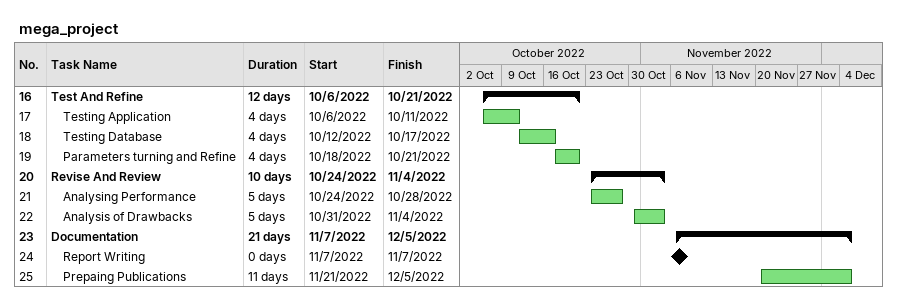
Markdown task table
mega_project

| ID | Level | Task | Duration | Start | Finish |
|---|---|---|---|---|---|
| 16 | 1 | **Test And Refine** | 12d | 2022-10-06 | 2022-10-21 |
| 17 | 2 | Testing Application | 4d | 2022-10-06 | 2022-10-11 |
| 18 | 2 | Testing Database | 4d | 2022-10-12 | 2022-10-17 |
| 19 | 2 | Parameters turning and Refine | 4d | 2022-10-18 | 2022-10-21 |
| 20 | 1 | **Revise And Review** | 10d | 2022-10-24 | 2022-11-04 |
| 21 | 2 | Analysing Performance | 5d | 2022-10-24 | 2022-10-28 |
| 22 | 2 | Analysis of Drawbacks | 5d | 2022-10-31 | 2022-11-04 |
| 23 | 1 | **Documentation** | 21d | 2022-11-07 | 2022-12-05 |
| 24 | 2 | Report Writing | 0d | 2022-11-07 | 2022-11-07 |
| 25 | 2 | Prepaing Publications | 11d | 2022-11-21 | 2022-12-05 |
